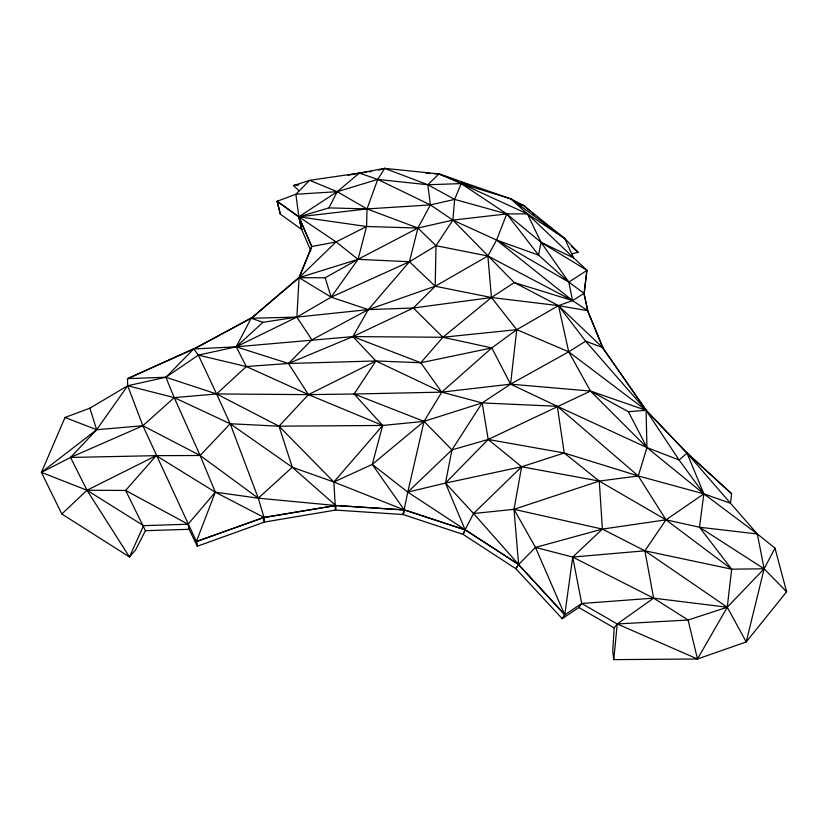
<?xml version="1.0" encoding="UTF-8"?>
<svg xmlns="http://www.w3.org/2000/svg" width="828" height="828" viewBox="0 0 828 828"><rect width="100%" height="100%" fill="white"/><g stroke="black" fill="none" stroke-linecap="round" stroke-linejoin="round"><path stroke-width="1.24" d="M572.293 253.741L578.172 252.302L564.737 238.526L523.669 205.51L510.907 198.875L461.196 183.609L454.644 199.393L452.875 220.103L436.014 245.719L435.197 286.24L413.358 307.995L352.914 336.603L288.475 363.492L246.33 366.535L198.368 355.129L193.711 348.971L127.491 378.613L127.688 385.744L142.882 425.747L196.402 541.481L197.302 546.252L264.453 522.064L335.495 510.069L403.153 514.55L463.1 534.391L515.854 568.691L562.222 618.671L578.813 607.524L581.722 603.488L572.707 557.058L602.401 529.102L665.971 519.829L699.494 527.229L757.33 533.946L774.977 548.084L786.6 591.772L746.214 641.938L697.486 658.985L613.776 659.637L612.741 651.005L614.179 627.903L617.233 623.97L653.623 598.147L727.253 607.245L764.13 568.805L774.977 548.084M127.491 378.613L165.89 377.257L193.711 348.971L236.197 346.818L352.914 336.603L375.891 360.967L441.748 392.141L482.165 402.915L488.189 439.461L521.63 466.775L514.002 509.334L518.628 564.499L465.108 529.723L463.1 534.391L465.036 529.91L404.292 509.789L403.153 514.55L407.78 492.111L451.933 449.894L488.189 439.461L564.23 452.999L599.265 481.078L602.401 529.102L535.488 547.411L518.628 564.499L515.854 568.691L518.463 564.634L564.924 614.728L562.222 618.671L564.758 614.873L518.628 564.499L465.088 529.754L404.24 509.944L335.744 505.463L292.294 467.24L230.184 423.75L174.222 397.616L127.688 385.744L96.659 429.732L41.4 472.384L86.992 490.238L125.618 490.445L145.438 530.686L135.533 550.061L129.478 556.965L61.81 513.991L41.4 472.384L65.029 417.467L89.879 408.173L127.688 385.744L165.89 377.257L198.368 355.129L236.197 346.818L296.869 317.103L331.159 297.169L358.048 259.33L366.576 226.489L367.011 208.925L377.723 179.417L384.689 168.363L438.933 173.911L510.907 198.875L564.737 238.526L573.669 257.922L587.031 270.352L584.009 293.371L587.725 310.707L602.691 347.584L646.099 410.336L679.095 459.995L703.852 493.861L757.33 533.946L764.13 568.805L746.214 641.938L727.253 607.245L644.888 550.806L602.401 529.102L514.002 509.334L473.554 513.515L445.474 483.086L451.933 449.894L482.165 402.915L510.555 384.161L568.722 351.807L585.624 341.177L602.691 347.584L558.496 305.625L514.281 282.565L452.875 220.103L430.374 204.909L377.723 179.417L359.424 173.062L309.651 180.338L293.516 185.607L299.105 190.813M41.4 472.384L70.535 457.449L156.202 455.659L215.311 492.174L258.274 498.177L335.733 505.515L335.495 510.069L333.85 482.01L278.984 426.182L216.594 393.952L165.89 377.257L174.222 397.616L200.138 455.493L215.311 492.174L264.018 517.438L335.733 505.515L404.24 509.944L403.153 514.55M335.495 510.069L335.733 505.515L264.039 517.531L196.402 541.481L215.311 492.174L188.059 524.217L143.534 525.666L86.992 490.238L70.535 457.449L96.659 429.732L142.882 425.747L200.138 455.493L258.274 498.177L264.018 517.438L264.453 522.064L263.966 517.303L196.453 541.615L197.302 546.252L189.115 529.299L188.059 524.217L125.618 490.445L156.202 455.659L200.138 455.493L230.184 423.75L278.984 426.182L382.691 425.457L424.05 421.369L482.165 402.915L557.337 406.3L646.947 447.575L679.095 459.995L687.033 453.133L731.641 493.633L730.503 503.258L757.33 533.946M564.737 238.526L527.395 213.862L506.757 213.924L452.875 220.103L417.912 228.031L366.576 226.489L336.096 241.911L299.074 277.67L251.153 318.262L236.197 346.818L288.475 363.492L311.887 339.842L296.869 317.103L299.074 277.67L311.773 246.516L298.846 216.822L295.875 194.249L309.651 180.338L337.193 191.692L367.011 208.925L417.912 228.031L436.014 245.719L487.868 255.997L572.552 300.574L587.725 310.707L583.947 293.329M613.776 659.637L617.233 623.97L581.722 603.488L564.758 614.873L535.488 547.411L514.002 509.334L599.265 481.078L638.274 475.945L703.852 493.861L730.503 503.258L687.033 453.133L646.161 410.315M584.226 293.547L586.814 270.176M786.6 591.772L764.13 568.805L731.652 569.167L665.971 519.829L638.274 475.945L557.337 406.3L510.555 384.161L516.755 329.668L491.449 297.521L487.868 255.997L496.562 240.058L506.757 213.924L461.196 183.609L438.933 173.911L433.82 173.663M727.253 607.245L688.089 620.017L617.233 623.97L697.486 658.985L727.253 607.245L731.652 569.167L699.494 527.229L703.852 493.861L687.033 453.133L646.099 410.336L585.624 341.177L558.496 305.625L491.449 297.521L435.197 286.24L368.315 309.6L311.887 339.842M564.758 614.873L572.707 557.058L644.888 550.806L731.652 569.167M461.051 184.22L461.196 183.609L527.395 213.862L573.669 257.922L541.067 242.345L506.757 213.924L454.644 199.393L427.838 184.747L384.689 168.363L348.019 175.236M506.757 213.924L538.593 255.138L568.826 282.1L584.009 293.371L572.552 300.574L558.496 305.625L516.755 329.668L491.811 347.915L441.748 392.141L424.05 421.369L407.78 492.111L465.088 529.754L473.554 513.515L521.63 466.775L564.23 452.999L638.274 475.945L646.947 447.575L646.099 410.336L568.722 351.807L516.755 329.668L442.918 337.255L352.914 336.603L368.315 309.6L409.446 261.751L436.014 245.719M458.298 181.135L438.933 173.911L427.838 184.747L430.374 204.909L417.912 228.031L409.446 261.751L331.159 297.169L299.074 277.67L311.804 246.516L336.096 241.911L358.048 259.33L409.446 261.751L435.197 286.24L487.868 255.997M587.725 310.707L558.496 305.625L568.722 351.807L590.467 391.064L628.39 411.682L646.099 410.336L590.467 391.064L510.555 384.161L491.811 347.915L420.769 362.747L375.891 360.967L308.44 394.625L278.984 426.182L292.294 467.24L333.85 482.01L404.24 509.944L372.248 464.415L382.691 425.457L354.125 394.014L308.44 394.625L216.594 393.952L174.222 397.616L142.882 425.747L70.535 457.449M143.534 525.666L129.478 556.965L86.992 490.238L156.202 455.659M461.196 183.609L427.838 184.747L377.723 179.417L337.193 191.692L295.875 194.249L277.142 201.256L298.846 216.822L328.902 207.88L337.193 191.692L359.424 173.062L366.68 172.141M424.05 421.369L354.125 394.014L375.891 360.967L288.475 363.492L308.44 394.625L382.691 425.457L333.85 482.01L372.248 464.415L424.05 421.369L451.933 449.894M372.248 464.415L407.78 492.111L445.474 483.086L488.189 439.461L590.467 391.064L646.947 447.575L703.852 493.861L665.971 519.829L644.888 550.806L653.623 598.147L688.089 620.017L697.486 658.985M352.914 336.603L420.769 362.747L442.918 337.255L491.449 297.521L514.281 282.565L572.552 300.574L568.826 282.1L541.067 242.345L527.395 213.862L510.907 198.875M61.81 513.991L86.992 490.238M292.294 467.24L258.274 498.177L230.184 423.75L216.594 393.952L246.33 366.535L308.44 394.625M491.449 297.521L413.358 307.995L368.315 309.6L296.869 317.103L262.983 322.309L236.197 346.818L246.33 366.535M251.422 318.304L298.804 277.628M310.842 250.76L301.713 229.542L280.319 214.141L277.142 201.256L298.804 216.832L337.193 191.692M358.048 259.33L299.074 277.67L325.156 277.773L358.048 259.33L417.912 228.031M193.918 349.116L250.946 318.118M193.711 348.971L251.153 318.262L296.869 317.103M127.553 378.769L193.648 348.816M378.738 170.175L384.689 168.363M454.644 199.393L430.374 204.909L367.011 208.925L298.846 216.822L301.713 229.542L298.929 216.801L311.732 246.537M298.587 184.644L293.516 185.607L298.535 184.716M369.091 171.831L371.513 171.52M354.125 394.014L441.748 392.141L510.555 384.161M581.722 603.488L653.623 598.147L572.707 557.058L535.488 547.411M145.438 530.686L189.115 529.299M328.902 207.88L367.011 208.925M426.161 173.3L429.991 173.476M301.713 229.542L298.846 216.822L366.576 226.489M491.811 347.915L442.918 337.255L413.358 307.995M368.315 309.6L331.159 297.169L325.156 277.773M251.153 318.262L262.983 322.309M523.669 205.51L518.783 203.823L523.669 205.51L530.489 211.357M460.72 182.036L471.618 186.093M65.029 417.467L96.659 429.732L89.879 408.173M452.875 220.103L496.562 240.058L538.593 255.138L541.067 242.345L587.031 270.352L568.826 282.1L496.562 240.058L572.552 300.574M578.813 607.524L614.179 627.903M665.971 519.829L599.265 481.078L521.63 466.775L445.474 483.086L465.088 529.754M699.494 527.229L764.13 568.805M298.846 216.822L336.096 241.911M532.435 213.034L534.381 214.7M571.361 246.444L578.172 252.302M687.105 452.978L731.569 493.788M473.554 513.515L518.628 564.499M420.769 362.747L441.748 392.141M602.453 347.543L646.337 410.377M628.39 411.682L646.947 447.575M198.368 355.129L216.594 393.952M587.383 310.531L603.032 347.76M277.173 201.245L280.319 214.141M557.337 406.3L564.23 452.999M264.039 517.531L264.453 522.064"/></g></svg>
